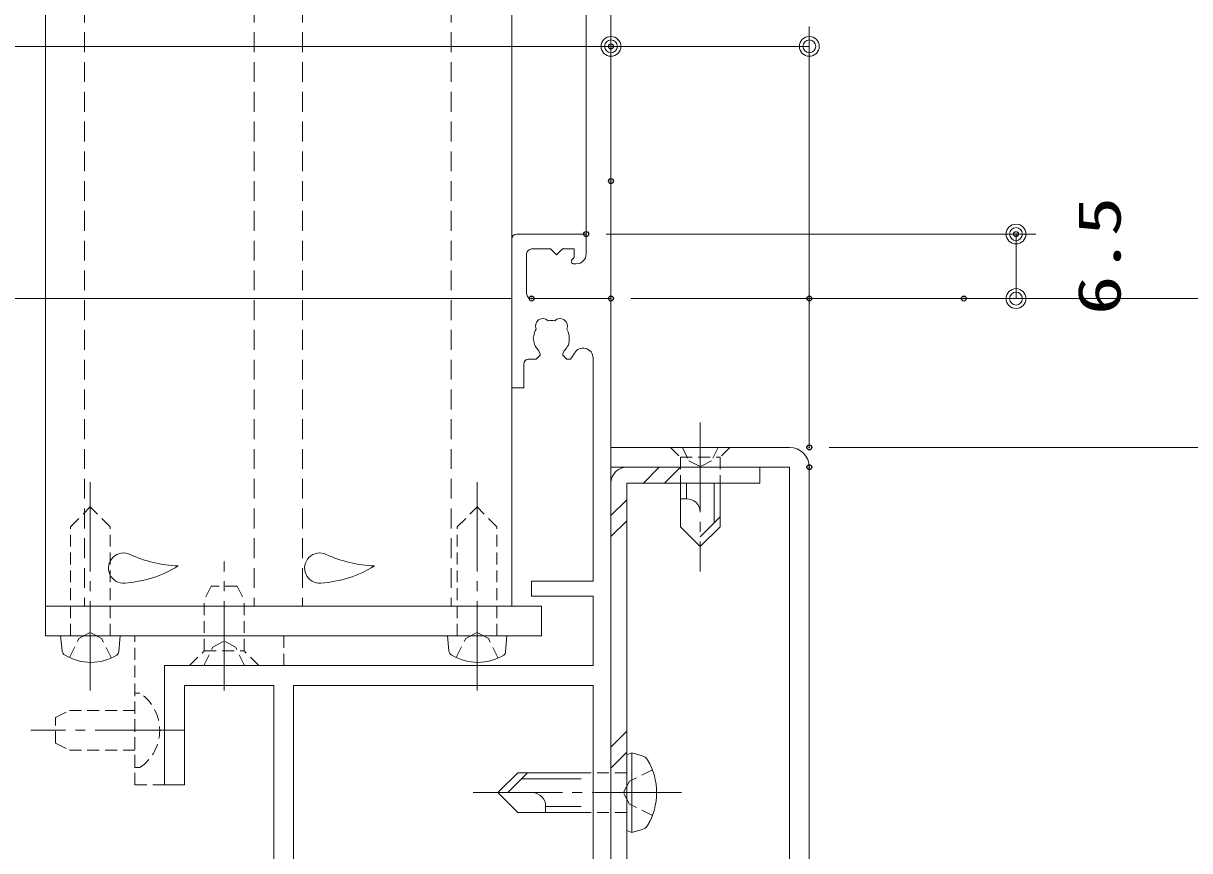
# Model space of a CAD drawing. Units: millimetres on the paper. Extents: x -395 to 395, y -281 to 281.
# Drawn here: x -234.5 to -116.9, y 31.4 to 114.8 of the extents above; entities that cross this region are included whole.
import ezdxf
from ezdxf.enums import TextEntityAlignment as Align

# ---------------------------------------------------------------- set-up
doc = ezdxf.new("R2010")
doc.units = ezdxf.units.MM
doc.header["$PDMODE"] = 32
doc.header["$PDSIZE"] = 0.5
for name, pattern in [('CHAIN2', [12, 9, -1, 1, -1]), ('DASHED1', [1.8, 1.2, -0.6]), ('DASHED2', [3, 2, -1])]:
    doc.linetypes.add(name, pattern=pattern)
for name, color, linetype, lineweight in [('0-2_USERZ', 3, 'Continuous', 9), ('0-5_0', 7, 'Continuous', 9), ('0-7_PARTS3', 134, 'Continuous', 9), ('0-8_KATAZAI', 7, 'Continuous', 9), ('0-9__0-A_1-2', 3, 'Continuous', 9), ('0-B_SUNPOU', 3, 'Continuous', 9)]:
    doc.layers.add(name, color=color, linetype=linetype, lineweight=lineweight)
doc.layers.add('0-6_DEFPOINTS', color=1, linetype='Continuous')
doc.styles.add('ＭＳ ゴシック', font='')
doc.styles.get('ＭＳ ゴシック').set_extended_font_data('MS Gothic')

# ---------------------------------------------------------------- blocks, each defined once
blk = doc.blocks.new('DOT1')
at = {"layer": '0-5_0'}
blk.add_line((0, 0), (-1, 0), dxfattribs=at)
for radius in [0.5, 0.325]:
    blk.add_circle((0, 0), radius, dxfattribs=at)
blk = doc.blocks.new('U26')
at = {"layer": '0-7_PARTS3'}
for p, q in [((-0.5, 4), (-1.553, 3.719)), ((-0.5, 4), (-0.5, -4)), ((-0.5, 4), (0, 3.824)), ((0, 3.824), (0, -3.824)), ((4.6, 2), (11, 2)), ((4.6, 1.4), (10.6, 1.4)), ((10, 2), (12, 0)), ((11, 2), (13, 0)), ((11, -2), (13, 0)), ((4.6, -1.4), (8.2, -1.4)), ((4.6, -2), (11, -2)), ((8.2, -1.4), (8.2, -2)), ((-0.5, -4), (-1.553, -3.719)), ((-0.5, -4), (0, -3.824))]:
    blk.add_line(p, q, dxfattribs=at)
at = {"layer": '0-7_PARTS3', "linetype": 'DASHED1'}
for p, q in [((0, 2), (4.6, 2)), ((0, -2), (4.6, -2))]:
    blk.add_line(p, q, dxfattribs=at)
at = {"layer": '0-7_PARTS3', "linetype": 'CHAIN2'}
blk.add_line((-5.5, 0), (15.5, 0), dxfattribs=at)
at = {"layer": '0-7_PARTS3', "linetype": 'DASHED1'}
for points in [[(-2.579, 2.3), (-0.263, 1.145), (0.346, 0)], [(-2.579, -2.3), (-0.263, -1.145), (0.346, 0)]]:
    blk.add_lwpolyline(points, dxfattribs=at)
at = {"layer": '0-7_PARTS3'}
for centre, radius, start, end in [((-1.321, 2.85), 0.9, 104.93766, 149.41289), ((3.5, 0), 6.5, 149.41289, 210.58711), ((9.532, -1.333), 1.333, 90, 182.86598), ((-1.321, -2.85), 0.9, 210.58711, 255.06234)]:
    blk.add_arc(centre, radius, start, end, dxfattribs=at)
blk = doc.blocks.new('U45')
at = {"layer": '0-7_PARTS3', "linetype": 'DASHED1'}
for p, q in [((0, 3), (1, 2)), ((1, 2), (3.6, 2)), ((1, -2), (3.6, -2))]:
    blk.add_line(p, q, dxfattribs=at)
at = {"layer": '0-7_PARTS3'}
for p, q in [((3.6, 2), (8, 2)), ((3.6, 1.4), (7.6, 1.4)), ((7, 2), (9, 0)), ((8, 2), (10, 0)), ((8, -2), (10, 0)), ((3.6, -1.4), (5.2, -1.4)), ((3.6, -2), (8, -2)), ((5.2, -1.4), (5.2, -2))]:
    blk.add_line(p, q, dxfattribs=at)
at = {"layer": '0-7_PARTS3', "linetype": 'CHAIN2'}
blk.add_line((-2.5, 0), (12.5, 0), dxfattribs=at)
at = {"layer": '0-7_PARTS3', "linetype": 'DASHED1'}
for points in [[(0, 3), (0, -3), (1, -2), (1, 2)], [(0, 1.8), (1.343, 1.145), (1.952, 0)], [(0, -1.8), (1.343, -1.145), (1.952, 0)]]:
    blk.add_lwpolyline(points, dxfattribs=at)
at = {"layer": '0-7_PARTS3'}
blk.add_arc((6.532, -1.333), 1.333, 90, 182.86598, dxfattribs=at)
blk = doc.blocks.new('WAKU-D1')
at = {"layer": '0-8_KATAZAI'}
for p, q in [((39, -1.8), (39, -32)), ((-3.5, -3.75), (-3.5, -3.5)), ((-4.25, -3.7), (-5, -3.7)), ((-4.069, -3.778), (-3.931, -3.922)), ((-0.5, -8.5), (-4.5, -8.5)), ((39, -32), (75.998, -32)), ((75.998, -34), (65.613, -34)), ((75.998, -48.5), (75.998, -34)), ((114, -98.2), (115, -98.2)), ((115, -98.2), (115, -100))]:
    blk.add_line(p, q, dxfattribs=at)
for points in [[(0, -8), (0, 0), (90.002, 0)], [(90.002, 0), (90.002, -30), (88.002, -30), (88.002, -26.998), (77.998, -26.998), (77.998, -46), (88.002, -46), (88.002, -43), (90.002, -43), (90.002, -58)], [(115, -100), (108, -100), (58, -50), (58, -34), (39, -34), (39, -43), (48.997, -43), (48.997, -45), (37, -45), (37, -1.8), (30, -1.8), (30, -8), (28.5, -8), (28.5, -1.8), (5.987, -1.8)], [(88.002, -24.998), (88.002, -1.8), (39, -1.8)], [(-4.5, -2.5), (-6.5, -2.5), (-6.5, -9.5)], [(-5, -8), (-5, -6.1), (-4.4, -5.5), (-5, -4.9), (-5, -3.7)], [(4.796, -4.386), (4.706, -4.297), (4.313, -4.227)], [(6.1, -4.085), (6.1, -4.45), (5.7, -4.85), (5.561, -4.85), (5.277, -4.732)], [(3.804, -7.789), (3.919, -7.842), (4.313, -7.773)], [(5.277, -7.268), (5.561, -7.15), (5.7, -7.15), (6.1, -7.55), (6.1, -8.3)], [(6.6, -8.8), (9, -8.8), (9, -10), (-6, -10)], [(75.998, -32), (75.998, -24.998), (88.002, -24.998)], [(63.974, -35.467), (64.204, -35.794), (64.205, -35.921)], [(64.3, -36.506), (64.417, -36.79), (64.515, -36.888), (65.081, -36.888), (65.692, -36.277)], [(61.922, -38.204), (61.795, -38.203), (61.468, -37.973)], [(62.278, -39.691), (62.889, -39.08), (62.889, -38.514), (62.791, -38.416), (62.506, -38.299)], [(60, -39.612), (60, -49.172), (87.536, -76.707)], [(112.2, -60), (88.002, -60), (88.002, -48.5), (75.998, -48.5)], [(90.002, -58), (125, -58), (125, -60), (114, -60), (114, -98.2)], [(92.656, -81.828), (109.028, -98.2), (112.2, -98.2), (112.2, -60)], [(91.642, -74.308), (92.253, -74.919), (92.253, -75.485), (92.155, -75.583), (91.87, -75.7)], [(91.286, -75.795), (91.159, -75.796), (90.832, -76.026)], [(93.664, -77.493), (93.781, -77.209), (93.879, -77.111), (94.445, -77.111), (95.056, -77.722)], [(93.338, -78.532), (93.568, -78.205), (93.569, -78.078)]]:
    blk.add_lwpolyline(points, dxfattribs=at)
for centre, radius, start, end in [((5.987, -2.8), 1, 89.99997, 241.75769), ((-4.5, -3.5), 1, 360, 90), ((-4.25, -3.95), 0.25, 43.60282, 90), ((-3.75, -3.75), 0.25, 223.60282, 360), ((2.771, -5.14), 0.75, 65.95278, 224.04722), ((4, -6), 1.8, 80, 120.85315), ((4, -6), 1.8, 44.79283, 63.7398), ((4, -6.5), 3.2, 48.9855, 61.75769), ((4, -6), 1.8, 169.14685, 190.85315), ((2.771, -6.86), 0.75, 135.95278, 294.04722), ((-4.5, -8), 0.5, 180, 270), ((-0.5, -8), 0.5, 270, 0), ((4, -6), 1.8, 239.14685, 263.7398), ((4, -6), 1.8, 280, 315.20717), ((6.6, -8.3), 0.5, 180, 270), ((-6, -9.5), 0.5, 180, 270), ((65.613, -34.5), 0.5, 90, 212.70191), ((62.5, -36.499), 1.8, 124.14685, 145.85316), ((62.239, -35.022), 0.75, 20.95279, 179.04722), ((62.5, -36.499), 1.8, 35.00001, 75.85316), ((62.5, -36.499), 3.2, 3.98551, 32.70191), ((61.023, -36.239), 0.75, 90.95279, 249.04722), ((62.5, -36.499), 1.8, 359.79284, 18.7398), ((62.5, -36.499), 1.8, 194.14685, 235.00001), ((62.5, -36.499), 1.8, 251.26021, 270.20717), ((60.5, -39.612), 0.5, 57.27956, 180), ((62.5, -36.499), 3.2, 237.27956, 266.01451), ((91.864, -77.5), 3.2, 93.98549, 160.15066), ((88.102, -76.142), 0.8, 224.99999, 340.15066), ((91.864, -77.5), 1.8, 124.99999, 165.85315), ((91.864, -77.5), 1.8, 89.79283, 108.73979), ((90.387, -77.76), 0.75, 110.95278, 269.04721), ((91.864, -77.5), 1.8, 341.2602, 0.20716), ((91.864, -77.5), 1.8, 214.14684, 235.85315), ((91.864, -77.5), 1.8, 284.14684, 324.99999), ((91.864, -77.5), 3.2, 289.84933, 356.01449), ((91.603, -78.977), 0.75, 180.95278, 339.04721), ((93.222, -81.262), 0.8, 109.84933, 224.99999)]:
    blk.add_arc(centre, radius, start, end, dxfattribs=at)
blk = doc.blocks.new('A$C73D11E19')
at = {"layer": '0-7_PARTS3'}
blk.add_line((0, 3), (1.521, 2.836), dxfattribs=at)
at = {"layer": '0-7_PARTS3', "linetype": 'DASHED1'}
for p, q in [((-11, 2), (-13, 0)), ((0, 2), (-11, 2)), ((-11, -2), (-13, 0)), ((0, -2), (-11, -2))]:
    blk.add_line(p, q, dxfattribs=at)
at = {"layer": '0-7_PARTS3', "linetype": 'CHAIN2'}
blk.add_line((5.5, 0), (-15.5, 0), dxfattribs=at)
at = {"layer": '0-7_PARTS3'}
blk.add_lwpolyline([(0, 3), (0, -3), (1.579, -2.877)], dxfattribs=at)
at = {"layer": '0-7_PARTS3', "linetype": 'DASHED1'}
for points in [[(2.179, 2.101), (0.263, 1.145), (-0.346, 0)], [(2.232, -2.127), (0.263, -1.145), (-0.346, 0)]]:
    blk.add_lwpolyline(points, dxfattribs=at)
at = {"layer": '0-7_PARTS3'}
for centre, radius, start, end in [((1.482, 2.337), 0.5, 24.85349, 85.56298), ((-2.328, -0.069), 5.002, 328.46047, 31.53953), ((1.541, -2.379), 0.5, 274.43702, 322.15918)]:
    blk.add_arc(centre, radius, start, end, dxfattribs=at)
blk = doc.blocks.new('U48')
at = {"layer": '0-7_PARTS3', "linetype": 'DASHED1'}
for p, q in [((0, 2), (6.6, 2)), ((8, 1.3), (6.6, 2)), ((8, 1.3), (8, -1.3)), ((0, -2), (6.6, -2)), ((8, -1.3), (6.6, -2))]:
    blk.add_line(p, q, dxfattribs=at)
at = {"layer": '0-7_PARTS3', "linetype": 'CHAIN2'}
blk.add_line((-5, 0), (10.5, 0), dxfattribs=at)
at = {"layer": '0-7_PARTS3', "linetype": 'DASHED1'}
blk.add_lwpolyline([(-0.509, 3.75), (0, 3.75), (0, -3.75), (-0.509, -3.75)], dxfattribs=at)
blk.add_arc((2.027, 0), 4.527, 124.06671, 235.93329, dxfattribs=at)
blk = doc.blocks.new('U49')
at = {"layer": '0-7_PARTS3', "linetype": 'DASHED1'}
for p, q in [((0, 3.5), (1.5, 2)), ((1.5, 2), (6.6, 2)), ((8, 1.3), (6.6, 2)), ((8, 1.3), (8, -1.3)), ((1.5, -2), (6.6, -2)), ((8, -1.3), (6.6, -2))]:
    blk.add_line(p, q, dxfattribs=at)
at = {"layer": '0-7_PARTS3', "linetype": 'CHAIN2'}
blk.add_line((-2.5, 0), (10.5, 0), dxfattribs=at)
at = {"layer": '0-7_PARTS3', "linetype": 'DASHED1'}
for points in [[(0, 3.5), (0, -3.5), (1.5, -2), (1.5, 2)], [(0, 2.05), (1.856, 1.145), (2.464, 0)], [(0, -2.05), (1.856, -1.145), (2.464, 0)]]:
    blk.add_lwpolyline(points, dxfattribs=at)

msp = doc.modelspace()

# ---------------------------------------------------------------- linework, layer by layer
at = {"layer": '0-2_USERZ', "linetype": 'DASHED2'}
for p, q in [((-228.348, 245.927), (-228.348, 56.093)), ((-211.243, 245.927), (-211.243, 56.093)), ((-206.358, 245.927), (-206.358, 56.093)), ((-191.366, 245.927), (-191.366, 102.093)), ((-191.366, 245.927), (-191.366, 56.093))]:
    msp.add_line(p, q, dxfattribs=at)
at = {"layer": '0-2_USERZ'}
for p, q in [((-177.766, 245.927), (-177.766, 93.593)), ((-175.266, 245.927), (-175.266, 87.093)), ((-175.766, 93.593), (-132.427, 93.593)), ((-134.427, 89.093), (-134.427, 91.593)), ((-173.266, 87.093), (-85.202, 87.093)), ((-173.266, 87.093), (-132.427, 87.093)), ((-153.266, 87.093), (-107.236, 87.093)), ((-153.266, 72.093), (-107.236, 72.093)), ((-153.266, 72.093), (-107.236, 72.093))]:
    msp.add_line(p, q, dxfattribs=at)
at = {"layer": '0-2_USERZ', "color": 7, "linetype": 'DASHED1'}
msp.add_lwpolyline([(-208.266, 50.093), (-220.266, 50.093), (-220.266, 38.093), (-223.266, 38.093), (-223.266, 53.093), (-208.266, 53.093)], close=True, dxfattribs=at)
at = {"layer": '0-2_USERZ', "color": 4}
for centre, radius, start, end in [((-224.409, 59.926), 1.523, 64.28229, 274.50827), ((-218.376, 73.038), 12.911, 245.41146, 267.65598), ((-204.628, 59.926), 1.523, 64.28229, 274.50827), ((-198.595, 73.038), 12.911, 245.41146, 267.65598), ((-225.117, 70.228), 11.849, 274.00117, 301.61781), ((-205.335, 70.228), 11.849, 274.00117, 301.61781)]:
    msp.add_arc(centre, radius, start, end, dxfattribs=at)
at = {"layer": '0-6_DEFPOINTS'}
for p in [(-175.266, 112.51), (-175.266, 98.934), (-177.766, 93.593), (-134.427, 93.593), (-183.266, 87.093), (-175.266, 87.093), (-155.266, 87.093), (-139.685, 87.093), (-155.266, 72.093), (-155.266, 70.093)]:
    msp.add_point(p, dxfattribs=at)
at = {"layer": '0-8_KATAZAI'}
msp.add_lwpolyline([(-232.266, 53.093), (-232.266, 56.093), (-182.266, 56.093), (-182.266, 53.093)], close=True, dxfattribs=at)
at = {"layer": '0-9__0-A_1-2'}
msp.add_lwpolyline([(-185.266, 245.927), (-185.266, 56.093), (-232.266, 56.093), (-232.266, 245.927)], dxfattribs=at)
at = {"layer": '0-B_SUNPOU'}
for p, q in [((-175.266, 100.934), (-175.266, 114.51)), ((-175.266, 100.934), (-175.266, 114.51)), ((-155.266, 72.093), (-155.266, 114.51)), ((-177.266, 112.51), (-273.266, 112.51)), ((-157.266, 112.51), (-173.266, 112.51)), ((-185.266, 87.093), (-315.746, 87.093)), ((-137.685, 87.093), (-85.202, 87.093)), ((-171.992, 68.493), (-170.392, 70.093)), ((-169.869, 68.493), (-168.269, 70.093)), ((-175.266, 68.493), (-175.266, -74.311)), ((-175.266, 65.22), (-173.666, 66.82)), ((-175.266, 63.097), (-173.666, 64.697)), ((-175.266, 41.885), (-173.666, 43.485)), ((-175.266, 39.762), (-173.666, 41.362))]:
    msp.add_line(p, q, dxfattribs=at)
at = {"layer": '0-B_SUNPOU', "color": 4}
for p, q in [((-155.266, 70.093), (-155.266, -75.911)), ((-175.266, 68.493), (-175.266, -74.311))]:
    msp.add_line(p, q, dxfattribs=at)
for points in [[(-175.266, -75.911), (-157.266, -75.911), (-157.266, 70.093), (-175.266, 70.093), (-175.266, 72.093), (-157.266, 72.093)], [(-160.266, -74.311), (-173.666, -74.311), (-173.666, 68.493), (-160.266, 68.493), (-160.266, 70.093), (-173.666, 70.093)]]:
    msp.add_lwpolyline(points, dxfattribs=at)
at = {"layer": '0-B_SUNPOU'}
msp.add_lwpolyline([(-160.266, -74.311), (-173.666, -74.311), (-173.666, 68.493), (-160.266, 68.493), (-160.266, 70.093), (-173.666, 70.093)], dxfattribs=at)
at = {"layer": '0-B_SUNPOU', "color": 4}
for centre, radius, start, end in [((-157.266, 70.093), 2, 0, 90), ((-173.666, 68.493), 1.6, 90, 180)]:
    msp.add_arc(centre, radius, start, end, dxfattribs=at)
at = {"layer": '0-B_SUNPOU'}
msp.add_arc((-173.666, 68.493), 1.6, 90, 180, dxfattribs=at)

# ---------------------------------------------------------------- block references
at = {"layer": '0-2_USERZ', "xscale": 2, "yscale": 2}
for p, rotation in [((-134.427, 93.593), 90), ((-134.427, 87.093), 270)]:
    msp.add_blockref('DOT1', p, dxfattribs=dict(at, rotation=rotation))
at = {"layer": '0-2_USERZ', "xscale": -1, "rotation": 90}
for p in [(-227.766, 53.093), (-188.763, 53.093)]:
    msp.add_blockref('A$C73D11E19', p, dxfattribs=at)
at = {"layer": '0-7_PARTS3'}
for name, p, rotation in [('U45', (-166.266, 72.093), 270), ('U48', (-223.266, 43.578), 180)]:
    msp.add_blockref(name, p, dxfattribs=dict(at, rotation=rotation))
at = {"layer": '0-7_PARTS3', "xscale": -1, "rotation": 270}
msp.add_blockref('U49', (-214.266, 50.093), dxfattribs=at)
at = {"layer": '0-7_PARTS3', "xscale": -1}
msp.add_blockref('U26', (-173.666, 37.293), dxfattribs=at)
at = {"layer": '0-8_KATAZAI', "rotation": 270}
msp.add_blockref('WAKU-D1', (-175.266, 87.093), dxfattribs=at)
at = {"layer": '0-B_SUNPOU', "xscale": 2, "yscale": 2}
for p in [(-175.266, 112.51), (-155.266, 112.51)]:
    msp.add_blockref('DOT1', p, dxfattribs=at)
at = {"layer": '0-B_SUNPOU', "xscale": 2, "yscale": 2, "rotation": 180}
msp.add_blockref('DOT1', (-175.266, 112.51), dxfattribs=at)

# ---------------------------------------------------------------- texts
at = {"layer": '0-2_USERZ', "style": 'ＭＳ ゴシック', "width": 1.35}
msp.add_text('6.5', height=4.333, rotation=90, dxfattribs=at).set_placement((-122.579, 85.426), align=Align.BOTTOM_LEFT)

doc.saveas('drawing.dxf')
